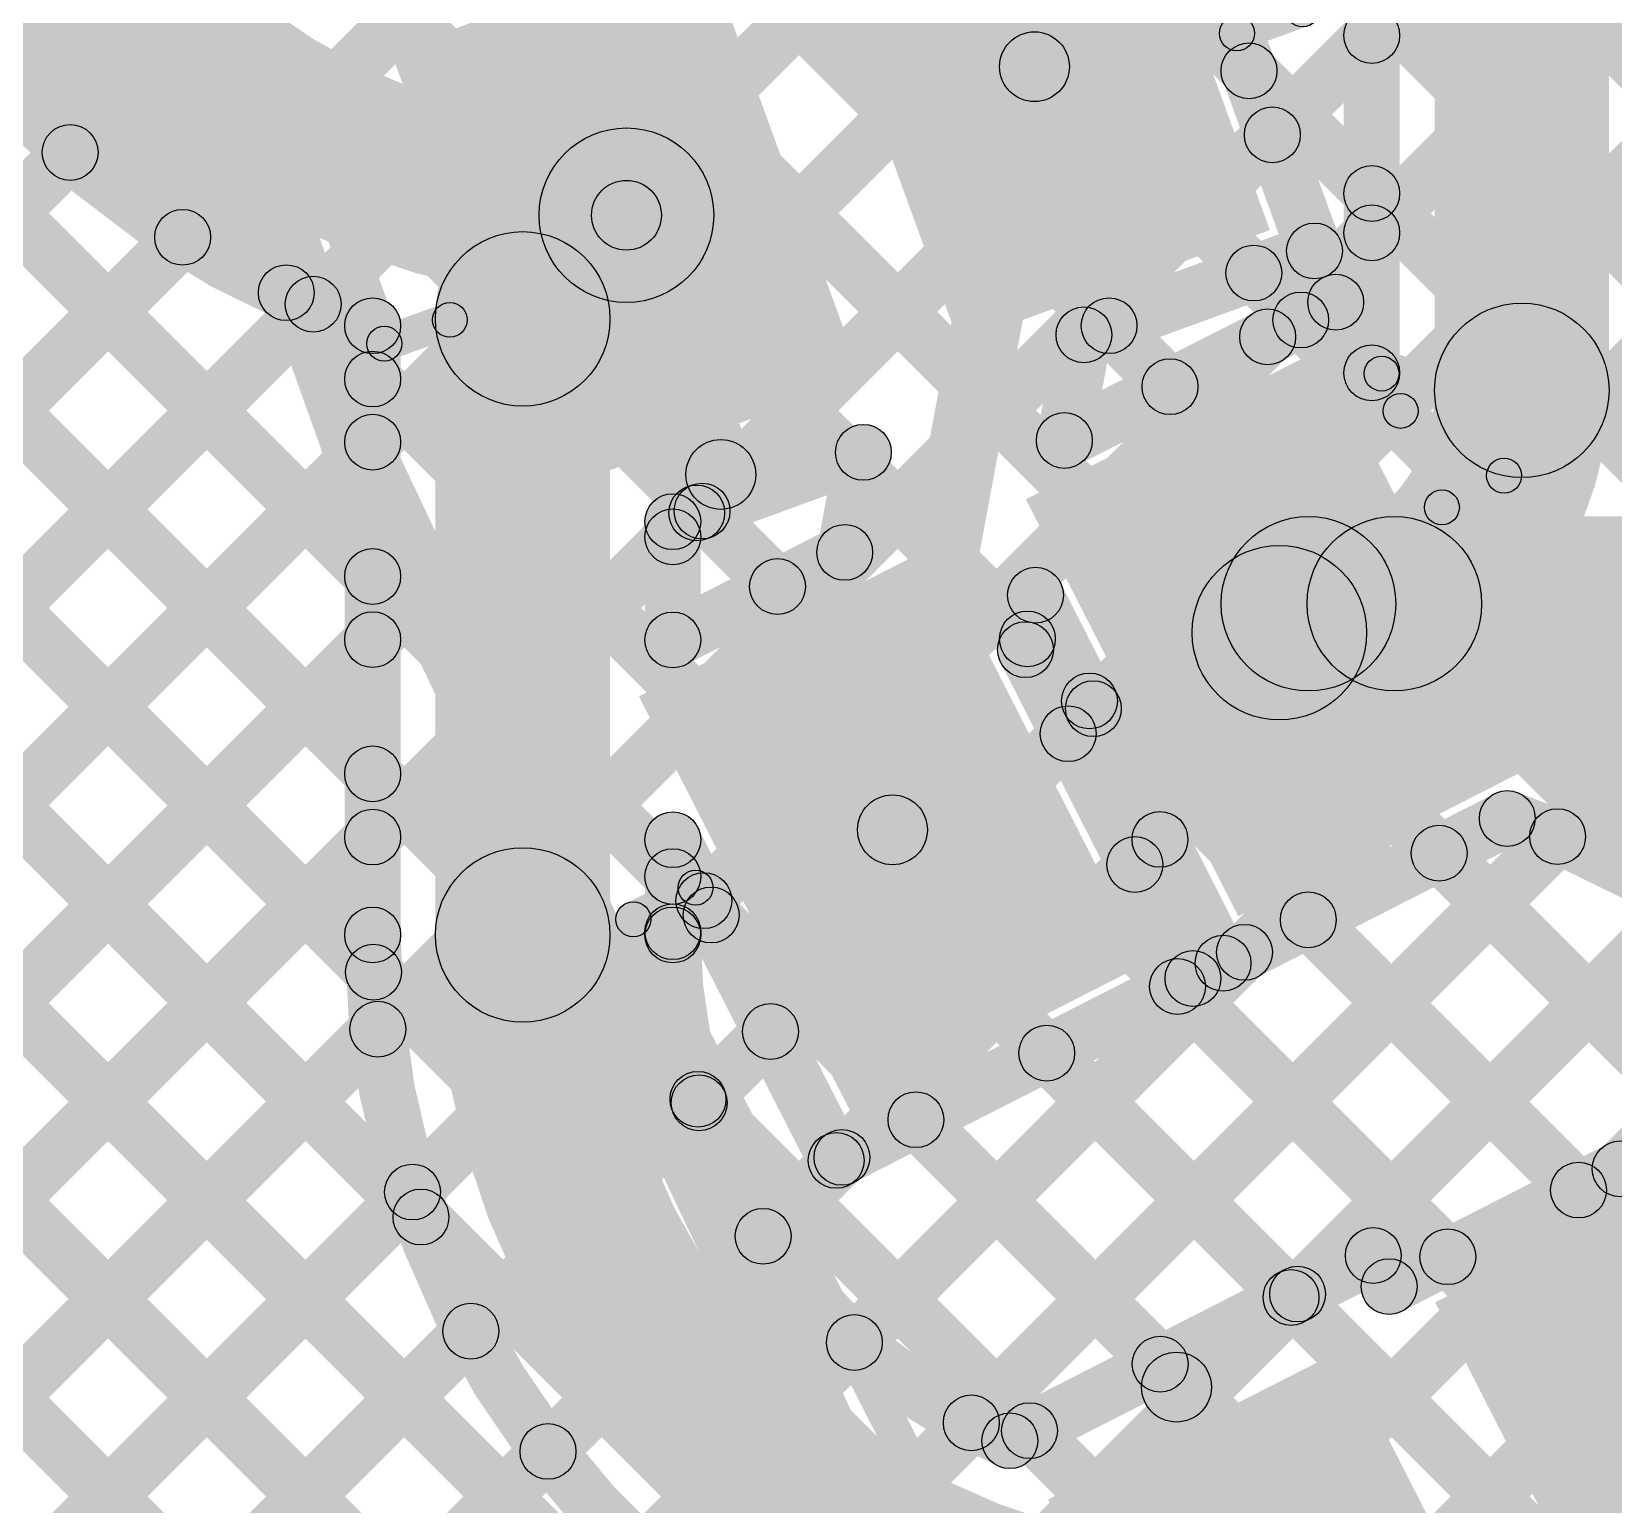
# Model space of a CAD drawing. Header units: millimetres. Extents: x -2.17 to 2.17, y -2.17 to 2.17.
# Drawn here: x -1.7474 to -1.5208, y -0.8542 to -0.6432 of the extents above; entities that cross this region are included whole.
import ezdxf

# ---------------------------------------------------------------- set-up
doc = ezdxf.new("R2010")
doc.units = ezdxf.units.MM
doc.header["$MEASUREMENT"] = 0
for name, color, linetype in [('BottomLayer', 5, 'Continuous'), ('Mechanical2', 216, 'Continuous'), ('TopLayer', 1, 'Continuous'), ('TopOverlay', 2, 'Continuous'), ('TopPaste', 8, 'Continuous'), ('TopSolder', 216, 'Continuous')]:
    doc.layers.add(name, color=color, linetype=linetype)

# ---------------------------------------------------------------- blocks, each defined once
blk = doc.blocks.new('WS2812B_M____128')
at = {"layer": 'TopLayer'}
for points in [[(-0.09409, 0.05079), (-0.03504, 0.05079), (-0.03504, 0.01142), (-0.09409, 0.01142)], [(0.03504, 0.05079), (0.09409, 0.05079), (0.09409, 0.01142), (0.03504, 0.01142)], [(-0.09409, -0.01142), (-0.03504, -0.01142), (-0.03504, -0.05079), (-0.09409, -0.05079)], [(0.03504, -0.01142), (0.09409, -0.01142), (0.09409, -0.05079), (0.03504, -0.05079)]]:
    blk.add_hatch(color=1, dxfattribs=at).paths.add_polyline_path(points)
at = {"layer": 'TopOverlay'}
h = blk.add_hatch(color=2, dxfattribs=at)
edge = h.paths.add_edge_path()
edge.add_arc((-0.07, 0.07), 0.0025, 0, 360)
h = blk.add_hatch(color=2, dxfattribs=at)
edge = h.paths.add_edge_path()
edge.add_arc((-0.07, 0.07), 0.0025, 0, 360)
for points in [[(-0.07, 0.0675), (-0.07, 0.0725), (0.07, 0.0725), (0.07, 0.0675)], [(-0.0675, 0.06), (-0.0725, 0.06), (-0.0725, 0.07), (-0.0675, 0.07)], [(0.0725, 0.06), (0.0675, 0.06), (0.0675, 0.07), (0.0725, 0.07)], [(-0.0675, -0.07), (-0.0725, -0.07), (-0.0725, -0.06), (-0.0675, -0.06)], [(0.0725, -0.07), (0.0675, -0.07), (0.0675, -0.06), (0.0725, -0.06)], [(-0.07, -0.0725), (-0.07, -0.0675), (0.07, -0.0675), (0.07, -0.0725)]]:
    blk.add_hatch(color=2, dxfattribs=at).paths.add_polyline_path(points)
h = blk.add_hatch(color=2, dxfattribs=at)
edge = h.paths.add_edge_path()
edge.add_arc((0.07, 0.07), 0.0025, 0, 360)
h = blk.add_hatch(color=2, dxfattribs=at)
edge = h.paths.add_edge_path()
edge.add_arc((0.07, 0.07), 0.0025, 0, 360)
h = blk.add_hatch(color=2, dxfattribs=at)
edge = h.paths.add_edge_path()
edge.add_arc((-0.091, 0.061), 0.0025, 0, 360)
h = blk.add_hatch(color=2, dxfattribs=at)
edge = h.paths.add_edge_path()
edge.add_arc((-0.085, 0.061), 0.0025, 0, 360)
h = blk.add_hatch(color=2, dxfattribs=at)
edge = h.paths.add_edge_path()
edge.add_arc((-0.07, 0.06), 0.0025, 0, 360)
h = blk.add_hatch(color=2, dxfattribs=at)
edge = h.paths.add_edge_path()
edge.add_arc((0.07, 0.06), 0.0025, 0, 360)
h = blk.add_hatch(color=2, dxfattribs=at)
edge = h.paths.add_edge_path()
edge.add_arc((-0.07, -0.06), 0.0025, 0, 360)
h = blk.add_hatch(color=2, dxfattribs=at)
edge = h.paths.add_edge_path()
edge.add_arc((0.07, -0.06), 0.0025, 0, 360)
h = blk.add_hatch(color=2, dxfattribs=at)
edge = h.paths.add_edge_path()
edge.add_arc((-0.07, -0.07), 0.0025, 0, 360)
h = blk.add_hatch(color=2, dxfattribs=at)
edge = h.paths.add_edge_path()
edge.add_arc((-0.07, -0.07), 0.0025, 0, 360)
h = blk.add_hatch(color=2, dxfattribs=at)
edge = h.paths.add_edge_path()
edge.add_arc((0.07, -0.07), 0.0025, 0, 360)
h = blk.add_hatch(color=2, dxfattribs=at)
edge = h.paths.add_edge_path()
edge.add_arc((0.07, -0.07), 0.0025, 0, 360)
at = {"layer": 'TopPaste'}
for points in [[(-0.09409, 0.05079), (-0.03504, 0.05079), (-0.03504, 0.01142), (-0.09409, 0.01142)], [(0.03504, 0.05079), (0.09409, 0.05079), (0.09409, 0.01142), (0.03504, 0.01142)], [(-0.09409, -0.01142), (-0.03504, -0.01142), (-0.03504, -0.05079), (-0.09409, -0.05079)], [(0.03504, -0.01142), (0.09409, -0.01142), (0.09409, -0.05079), (0.03504, -0.05079)]]:
    blk.add_hatch(color=8, dxfattribs=at).paths.add_polyline_path(points)
at = {"layer": 'TopSolder'}
for points in [[(-0.09809, 0.05479), (-0.03104, 0.05479), (-0.03104, 0.00742), (-0.09809, 0.00742)], [(0.03104, 0.05479), (0.09809, 0.05479), (0.09809, 0.00742), (0.03104, 0.00742)], [(-0.09809, -0.00742), (-0.03104, -0.00742), (-0.03104, -0.05479), (-0.09809, -0.05479)], [(0.03104, -0.00742), (0.09809, -0.00742), (0.09809, -0.05479), (0.03104, -0.05479)]]:
    blk.add_hatch(color=216, dxfattribs=at).paths.add_polyline_path(points)
at = {"layer": 'TopOverlay', "const_width": 0.005}
blk.add_lwpolyline([(-0.085, 0.061, 1), (-0.091, 0.061, 1)], format="xyb", close=True, dxfattribs=at)
at = {"layer": 'TopOverlay'}
for centre in [(-0.07, 0.07), (-0.07, 0.07), (0.07, 0.07), (0.07, 0.07), (-0.091, 0.061), (-0.085, 0.061), (-0.07, 0.06), (0.07, 0.06), (-0.07, -0.06), (0.07, -0.06), (-0.07, -0.07), (-0.07, -0.07), (0.07, -0.07), (0.07, -0.07)]:
    blk.add_circle(centre, 0.0025, dxfattribs=at)
blk = doc.blocks.new('WS2812B_M____129')
at = {"layer": 'TopLayer'}
for points in [[(-0.09409, 0.05079), (-0.03504, 0.05079), (-0.03504, 0.01142), (-0.09409, 0.01142)], [(0.03504, 0.05079), (0.09409, 0.05079), (0.09409, 0.01142), (0.03504, 0.01142)], [(-0.09409, -0.01142), (-0.03504, -0.01142), (-0.03504, -0.05079), (-0.09409, -0.05079)], [(0.03504, -0.01142), (0.09409, -0.01142), (0.09409, -0.05079), (0.03504, -0.05079)]]:
    blk.add_hatch(color=1, dxfattribs=at).paths.add_polyline_path(points)
at = {"layer": 'TopOverlay'}
h = blk.add_hatch(color=2, dxfattribs=at)
edge = h.paths.add_edge_path()
edge.add_arc((-0.07, 0.07), 0.0025, 0, 360)
h = blk.add_hatch(color=2, dxfattribs=at)
edge = h.paths.add_edge_path()
edge.add_arc((-0.07, 0.07), 0.0025, 0, 360)
for points in [[(-0.07, 0.0675), (-0.07, 0.0725), (0.07, 0.0725), (0.07, 0.0675)], [(-0.0675, 0.06), (-0.0725, 0.06), (-0.0725, 0.07), (-0.0675, 0.07)], [(0.0725, 0.06), (0.0675, 0.06), (0.0675, 0.07), (0.0725, 0.07)], [(-0.0675, -0.07), (-0.0725, -0.07), (-0.0725, -0.06), (-0.0675, -0.06)], [(0.0725, -0.07), (0.0675, -0.07), (0.0675, -0.06), (0.0725, -0.06)], [(-0.07, -0.0725), (-0.07, -0.0675), (0.07, -0.0675), (0.07, -0.0725)]]:
    blk.add_hatch(color=2, dxfattribs=at).paths.add_polyline_path(points)
h = blk.add_hatch(color=2, dxfattribs=at)
edge = h.paths.add_edge_path()
edge.add_arc((0.07, 0.07), 0.0025, 0, 360)
h = blk.add_hatch(color=2, dxfattribs=at)
edge = h.paths.add_edge_path()
edge.add_arc((0.07, 0.07), 0.0025, 0, 360)
h = blk.add_hatch(color=2, dxfattribs=at)
edge = h.paths.add_edge_path()
edge.add_arc((-0.091, 0.061), 0.0025, 0, 360)
h = blk.add_hatch(color=2, dxfattribs=at)
edge = h.paths.add_edge_path()
edge.add_arc((-0.085, 0.061), 0.0025, 0, 360)
h = blk.add_hatch(color=2, dxfattribs=at)
edge = h.paths.add_edge_path()
edge.add_arc((-0.07, 0.06), 0.0025, 0, 360)
h = blk.add_hatch(color=2, dxfattribs=at)
edge = h.paths.add_edge_path()
edge.add_arc((0.07, 0.06), 0.0025, 0, 360)
h = blk.add_hatch(color=2, dxfattribs=at)
edge = h.paths.add_edge_path()
edge.add_arc((-0.07, -0.06), 0.0025, 0, 360)
h = blk.add_hatch(color=2, dxfattribs=at)
edge = h.paths.add_edge_path()
edge.add_arc((0.07, -0.06), 0.0025, 0, 360)
h = blk.add_hatch(color=2, dxfattribs=at)
edge = h.paths.add_edge_path()
edge.add_arc((-0.07, -0.07), 0.0025, 0, 360)
h = blk.add_hatch(color=2, dxfattribs=at)
edge = h.paths.add_edge_path()
edge.add_arc((-0.07, -0.07), 0.0025, 0, 360)
h = blk.add_hatch(color=2, dxfattribs=at)
edge = h.paths.add_edge_path()
edge.add_arc((0.07, -0.07), 0.0025, 0, 360)
h = blk.add_hatch(color=2, dxfattribs=at)
edge = h.paths.add_edge_path()
edge.add_arc((0.07, -0.07), 0.0025, 0, 360)
at = {"layer": 'TopPaste'}
for points in [[(-0.09409, 0.05079), (-0.03504, 0.05079), (-0.03504, 0.01142), (-0.09409, 0.01142)], [(0.03504, 0.05079), (0.09409, 0.05079), (0.09409, 0.01142), (0.03504, 0.01142)], [(-0.09409, -0.01142), (-0.03504, -0.01142), (-0.03504, -0.05079), (-0.09409, -0.05079)], [(0.03504, -0.01142), (0.09409, -0.01142), (0.09409, -0.05079), (0.03504, -0.05079)]]:
    blk.add_hatch(color=8, dxfattribs=at).paths.add_polyline_path(points)
at = {"layer": 'TopSolder'}
for points in [[(-0.09809, 0.05479), (-0.03104, 0.05479), (-0.03104, 0.00742), (-0.09809, 0.00742)], [(0.03104, 0.05479), (0.09809, 0.05479), (0.09809, 0.00742), (0.03104, 0.00742)], [(-0.09809, -0.00742), (-0.03104, -0.00742), (-0.03104, -0.05479), (-0.09809, -0.05479)], [(0.03104, -0.00742), (0.09809, -0.00742), (0.09809, -0.05479), (0.03104, -0.05479)]]:
    blk.add_hatch(color=216, dxfattribs=at).paths.add_polyline_path(points)
at = {"layer": 'TopOverlay', "const_width": 0.005}
blk.add_lwpolyline([(-0.085, 0.061, 1), (-0.091, 0.061, 1)], format="xyb", close=True, dxfattribs=at)
at = {"layer": 'TopOverlay'}
for centre in [(-0.07, 0.07), (-0.07, 0.07), (0.07, 0.07), (0.07, 0.07), (-0.091, 0.061), (-0.085, 0.061), (-0.07, 0.06), (0.07, 0.06), (-0.07, -0.06), (0.07, -0.06), (-0.07, -0.07), (-0.07, -0.07), (0.07, -0.07), (0.07, -0.07)]:
    blk.add_circle(centre, 0.0025, dxfattribs=at)

msp = doc.modelspace()

# ---------------------------------------------------------------- hatches: boundary and pattern name
at = {"layer": 'BottomLayer'}
for points in [[(-1.99763, -0.28633), (-1.99197, -0.28067), (-1.24567, -1.02697), (-1.25133, -1.03263)], [(-1.96935, -0.28633), (-1.96369, -0.28067), (-1.24567, -0.99869), (-1.25133, -1.00435)], [(-1.94106, -0.28633), (-1.93541, -0.28067), (-1.24567, -0.97041), (-1.25133, -0.97606)], [(-1.91278, -0.28633), (-1.90712, -0.28067), (-1.24567, -0.94212), (-1.25133, -0.94778)], [(-1.88707, -0.78307), (-1.89272, -0.77741), (-1.39598, -0.28067), (-1.39033, -0.28633)], [(-1.87978, -0.80406), (-1.88544, -0.79841), (-1.3677, -0.28067), (-1.36204, -0.28633)], [(-1.88449, -0.28633), (-1.87884, -0.28067), (-1.24567, -0.91384), (-1.25133, -0.91949)], [(-1.87216, -0.82473), (-1.87781, -0.81907), (-1.33941, -0.28067), (-1.33376, -0.28633)], [(-1.8624, -0.84326), (-1.86806, -0.8376), (-1.31113, -0.28067), (-1.30547, -0.28633)], [(-1.85265, -0.86179), (-1.85831, -0.85613), (-1.28285, -0.28067), (-1.27719, -0.28633)], [(-1.8429, -0.88032), (-1.84856, -0.87467), (-1.25456, -0.28067), (-1.2489, -0.28633)], [(-1.83315, -0.89886), (-1.8388, -0.8932), (-1.22628, -0.28067), (-1.22062, -0.28633)], [(-1.8234, -0.91739), (-1.82905, -0.91173), (-1.19799, -0.28067), (-1.19234, -0.28633)], [(-2.02392, -0.28832), (-2.01827, -0.28266), (-1.24567, -1.05526), (-1.25133, -1.06092)], [(-2.0177, -0.32283), (-2.01205, -0.31717), (-1.24567, -1.08354), (-1.25133, -1.0892)], [(-2.01148, -0.35733), (-2.00582, -0.35167), (-1.24567, -1.11183), (-1.25133, -1.11748)], [(-1.81364, -0.93592), (-1.8193, -0.93026), (-1.24922, -0.36018), (-1.24356, -0.36584)], [(-2.00526, -0.39184), (-1.9996, -0.38618), (-1.24567, -1.14011), (-1.25133, -1.14577)], [(-1.80389, -0.95445), (-1.80955, -0.94879), (-1.25133, -0.39058), (-1.24567, -0.39623)], [(-1.79414, -0.97298), (-1.79979, -0.96733), (-1.25133, -0.41886), (-1.24567, -0.42452)], [(-1.99904, -0.42634), (-1.99338, -0.42068), (-1.24567, -1.1684), (-1.25133, -1.17405)], [(-1.78439, -0.99151), (-1.79004, -0.98586), (-1.25133, -0.44714), (-1.24567, -0.4528)], [(-1.99282, -0.46084), (-1.98716, -0.45519), (-1.24567, -1.19668), (-1.25133, -1.20234)], [(-1.77463, -1.01005), (-1.78029, -1.00439), (-1.25133, -0.47543), (-1.24567, -0.48109)], [(-1.9866, -0.49535), (-1.98094, -0.48969), (-1.24567, -1.22496), (-1.25133, -1.23062)], [(-1.76488, -1.02858), (-1.77054, -1.02292), (-1.25133, -0.50371), (-1.24567, -0.50937)], [(-1.98038, -0.52985), (-1.97472, -0.5242), (-1.24567, -1.25325), (-1.25133, -1.25891)], [(-1.75513, -1.04711), (-1.76079, -1.04145), (-1.25133, -0.532), (-1.24567, -0.53765)], [(-1.74538, -1.06564), (-1.75103, -1.05999), (-1.25133, -0.56028), (-1.24567, -0.56594)], [(-1.96569, -0.57282), (-1.96004, -0.56717), (-1.24567, -1.28153), (-1.25133, -1.28719)], [(-1.95066, -0.61614), (-1.945, -0.61049), (-1.24567, -1.30982), (-1.25133, -1.31547)], [(-1.93562, -0.65946), (-1.92997, -0.65381), (-1.24567, -1.3381), (-1.25133, -1.34376)]]:
    msp.add_hatch(color=5, dxfattribs=at).paths.add_polyline_path(points)
at = {"layer": 'TopLayer'}
for points in [[(-2.0101, -0.41528), (-2.00444, -0.40962), (-1.69567, -0.7184), (-1.70133, -0.72405)], [(-2.00388, -0.44978), (-1.99822, -0.44413), (-1.69567, -0.74668), (-1.70133, -0.75234)], [(-1.99766, -0.48429), (-1.992, -0.47863), (-1.69555, -0.77508), (-1.70121, -0.78074)], [(-1.99144, -0.51879), (-1.98578, -0.51314), (-1.68875, -0.81017), (-1.69441, -0.81582)], [(-1.98152, -0.55699), (-1.97587, -0.55134), (-1.60767, -0.91953), (-1.61333, -0.92519)], [(-1.96649, -0.60031), (-1.96083, -0.59466), (-1.60767, -0.94782), (-1.61333, -0.95347)], [(-1.59367, -0.60355), (-1.58615, -0.60081), (-1.5598, -0.67322), (-1.56732, -0.67595)], [(-1.55137, -0.69206), (-1.55937, -0.69206), (-1.55937, -0.62685), (-1.55137, -0.62685)], [(-1.52137, -0.69456), (-1.54637, -0.69456), (-1.54637, -0.62685), (-1.52137, -0.62685)], [(-1.68036, -0.63403), (-1.67096, -0.63061), (-1.65744, -0.66776), (-1.66684, -0.67118)], [(-1.95145, -0.64363), (-1.9458, -0.63798), (-1.60419, -0.97958), (-1.60985, -0.98524)], [(-1.56678, -0.66078), (-1.57244, -0.65512), (-1.5582, -0.64088), (-1.55255, -0.64654)], [(-1.61911, -0.75844), (-1.62894, -0.75661), (-1.60861, -0.64728), (-1.59877, -0.64911)], [(-1.57578, -0.65161), (-1.57012, -0.64596), (-1.55255, -0.66353), (-1.5582, -0.66919)], [(-1.88745, -0.81174), (-1.89311, -0.80608), (-1.74466, -0.65764), (-1.73901, -0.66329)], [(-1.66684, -0.67118), (-1.65744, -0.66776), (-1.64393, -0.7049), (-1.65332, -0.70832)], [(-1.87982, -0.83239), (-1.88548, -0.82674), (-1.72854, -0.6698), (-1.72289, -0.67546)], [(-1.56745, -0.68973), (-1.57311, -0.68407), (-1.5582, -0.66917), (-1.55255, -0.67482)], [(-1.59523, -0.69037), (-1.59796, -0.68285), (-1.56493, -0.67083), (-1.56219, -0.67834)], [(-1.57509, -0.68058), (-1.56944, -0.67493), (-1.56271, -0.68165), (-1.56836, -0.68731)], [(-1.87007, -0.85092), (-1.87573, -0.84527), (-1.70984, -0.67938), (-1.70419, -0.68504)], [(-1.7137, -0.6834), (-1.70804, -0.67774), (-1.69567, -0.69011), (-1.70133, -0.69577)], [(-1.59759, -0.70531), (-1.60123, -0.69818), (-1.56235, -0.67837), (-1.55872, -0.6855)], [(-1.5641, -0.68375), (-1.55697, -0.68012), (-1.55181, -0.69024), (-1.55894, -0.69387)], [(-1.6645, -0.77258), (-1.6895, -0.77258), (-1.6895, -0.68432), (-1.6645, -0.68432)], [(-1.59583, -0.68813), (-1.59017, -0.68247), (-1.58145, -0.6912), (-1.5871, -0.69686)], [(-1.6945, -0.77258), (-1.7025, -0.77258), (-1.7025, -0.6853), (-1.6945, -0.6853)], [(-1.59548, -0.70247), (-1.60334, -0.70101), (-1.60053, -0.68588), (-1.59266, -0.68734)], [(-1.86032, -0.86946), (-1.86597, -0.8638), (-1.70133, -0.69915), (-1.69567, -0.70481)], [(-1.65413, -0.71713), (-1.65687, -0.70961), (-1.62957, -0.69968), (-1.62684, -0.7072)], [(-1.62694, -0.7185), (-1.6348, -0.71704), (-1.63214, -0.7027), (-1.62427, -0.70417)], [(-1.65414, -0.71467), (-1.64848, -0.70902), (-1.63766, -0.71984), (-1.64331, -0.7255)], [(-1.65267, -0.71838), (-1.65833, -0.71272), (-1.6549, -0.70929), (-1.64924, -0.71495)], [(-1.6515, -0.73032), (-1.6595, -0.73032), (-1.6595, -0.71337), (-1.6515, -0.71337)], [(-1.56444, -0.73763), (-1.56444, -0.71263), (-1.55213, -0.71263), (-1.55213, -0.73763)], [(-1.55213, -0.73763), (-1.55213, -0.71263), (-1.4474, -0.71263), (-1.4474, -0.73763)], [(-1.65368, -0.73388), (-1.65732, -0.72676), (-1.63269, -0.71421), (-1.62906, -0.72134)], [(-1.6071, -0.72573), (-1.59997, -0.72209), (-1.5731, -0.77482), (-1.58023, -0.77845)], [(-1.60105, -0.73244), (-1.60892, -0.73098), (-1.60747, -0.72318), (-1.5996, -0.72464)], [(-1.60753, -0.733), (-1.60187, -0.72734), (-1.59299, -0.73623), (-1.59864, -0.74188)], [(-1.85056, -0.88799), (-1.85622, -0.88233), (-1.70133, -0.72744), (-1.69567, -0.7331)], [(-1.60855, -0.73353), (-1.60142, -0.72989), (-1.57741, -0.77701), (-1.58454, -0.78065)], [(-1.59602, -0.74658), (-1.60168, -0.74092), (-1.59808, -0.73733), (-1.59243, -0.74299)], [(-1.57485, -0.7802), (-1.57848, -0.77307), (-1.53777, -0.75233), (-1.53414, -0.75945)], [(-1.84081, -0.90652), (-1.84647, -0.90086), (-1.70133, -0.75572), (-1.69567, -0.76138)], [(-1.6099, -0.84531), (-1.61555, -0.83965), (-1.53156, -0.75566), (-1.52591, -0.76132)], [(-1.58647, -0.76532), (-1.59213, -0.75966), (-1.58854, -0.75607), (-1.58288, -0.76172)], [(-1.6515, -0.77258), (-1.6595, -0.77258), (-1.6595, -0.75894), (-1.6515, -0.75894)], [(-1.65906, -0.76075), (-1.65194, -0.75712), (-1.62853, -0.80306), (-1.63566, -0.80669)], [(-1.54855, -0.76369), (-1.54289, -0.75804), (-1.50417, -0.79676), (-1.50983, -0.80242)], [(-1.65833, -0.76705), (-1.65267, -0.7614), (-1.64718, -0.76689), (-1.65283, -0.77255)], [(-1.65267, -0.77495), (-1.65833, -0.76929), (-1.65388, -0.76484), (-1.64822, -0.7705)], [(-1.56316, -0.82686), (-1.56882, -0.8212), (-1.51297, -0.76535), (-1.50731, -0.77101)], [(-1.56729, -0.77324), (-1.56163, -0.76759), (-1.52291, -0.80631), (-1.52857, -0.81196)], [(-1.62666, -0.83379), (-1.63231, -0.82813), (-1.57643, -0.77224), (-1.57077, -0.7779)], [(-1.63028, -0.80844), (-1.63391, -0.80131), (-1.58279, -0.77527), (-1.57916, -0.78239)], [(-1.58602, -0.78279), (-1.58037, -0.77713), (-1.54165, -0.81585), (-1.5473, -0.82151)], [(-1.51694, -0.80892), (-1.52259, -0.80326), (-1.49723, -0.7779), (-1.49157, -0.78355)], [(-1.83106, -0.92505), (-1.83672, -0.9194), (-1.70058, -0.78325), (-1.69492, -0.78891)], [(-1.6489, -0.79946), (-1.65455, -0.7938), (-1.64433, -0.78358), (-1.63867, -0.78924)], [(-1.60476, -0.79234), (-1.5991, -0.78668), (-1.5641, -0.82168), (-1.56976, -0.82734)], [(-1.65472, -0.79895), (-1.64906, -0.79329), (-1.60158, -0.84078), (-1.60723, -0.84643)], [(-1.55106, -0.82653), (-1.55469, -0.8194), (-1.50372, -0.79343), (-1.50009, -0.80056)], [(-1.6235, -0.80188), (-1.61784, -0.79623), (-1.58284, -0.83123), (-1.58849, -0.83689)], [(-1.63974, -0.81858), (-1.64539, -0.81292), (-1.63409, -0.80163), (-1.62844, -0.80728)], [(-1.82131, -0.94358), (-1.82696, -0.93793), (-1.69561, -0.80658), (-1.68996, -0.81223)], [(-1.6054, -0.8486), (-1.60903, -0.84147), (-1.55696, -0.81494), (-1.55333, -0.82207)], [(-1.55871, -0.82032), (-1.55158, -0.81669), (-1.54931, -0.82115), (-1.55644, -0.82478)], [(-1.81156, -0.96212), (-1.81721, -0.95646), (-1.68726, -0.82651), (-1.6816, -0.83216)], [(-1.5878, -0.83963), (-1.57889, -0.83509), (-1.56094, -0.87031), (-1.56985, -0.87485)], [(-1.8018, -0.98065), (-1.80746, -0.97499), (-1.67621, -0.84374), (-1.67055, -0.84939)]]:
    msp.add_hatch(color=1, dxfattribs=at).paths.add_polyline_path(points)
h = msp.add_hatch(color=1, dxfattribs=at)
edge = h.paths.add_edge_path()
edge.add_arc((-1.55537, -0.64371), 0.004, 0, 360)
h = msp.add_hatch(color=1, dxfattribs=at)
edge = h.paths.add_edge_path()
edge.add_arc((-1.60369, -0.64819), 0.005, 0, 360)
h = msp.add_hatch(color=1, dxfattribs=at)
edge = h.paths.add_edge_path()
edge.add_arc((-1.57295, -0.64879), 0.004, 0, 360)
h = msp.add_hatch(color=1, dxfattribs=at)
edge = h.paths.add_edge_path()
edge.add_arc((-1.56961, -0.65795), 0.004, 0, 360)
h = msp.add_hatch(color=1, dxfattribs=at)
edge = h.paths.add_edge_path()
edge.add_arc((-1.74184, -0.66047), 0.004, 0, 360)
h = msp.add_hatch(color=1, dxfattribs=at)
edge = h.paths.add_edge_path()
edge.add_arc((-1.66214, -0.66947), 0.0125, 0, 360)
h = msp.add_hatch(color=1, dxfattribs=at)
edge = h.paths.add_edge_path()
edge.add_arc((-1.66214, -0.66947), 0.0125, 0, 360)
h = msp.add_hatch(color=1, dxfattribs=at)
edge = h.paths.add_edge_path()
edge.add_arc((-1.55537, -0.66636), 0.004, 0, 360)
h = msp.add_hatch(color=1, dxfattribs=at)
edge = h.paths.add_edge_path()
edge.add_arc((-1.66214, -0.66947), 0.005, 0, 360)
h = msp.add_hatch(color=1, dxfattribs=at)
edge = h.paths.add_edge_path()
edge.add_arc((-1.66214, -0.66947), 0.005, 0, 360)
h = msp.add_hatch(color=1, dxfattribs=at)
edge = h.paths.add_edge_path()
edge.add_arc((-1.55537, -0.67199), 0.004, 0, 360)
h = msp.add_hatch(color=1, dxfattribs=at)
edge = h.paths.add_edge_path()
edge.add_arc((-1.72572, -0.67263), 0.004, 0, 360)
h = msp.add_hatch(color=1, dxfattribs=at)
edge = h.paths.add_edge_path()
edge.add_arc((-1.56356, -0.67459), 0.004, 0, 360)
h = msp.add_hatch(color=1, dxfattribs=at)
edge = h.paths.add_edge_path()
edge.add_arc((-1.56356, -0.67459), 0.004, 0, 360)
h = msp.add_hatch(color=1, dxfattribs=at)
edge = h.paths.add_edge_path()
edge.add_arc((-1.677, -0.68432), 0.0125, 0, 360)
h = msp.add_hatch(color=1, dxfattribs=at)
edge = h.paths.add_edge_path()
edge.add_arc((-1.677, -0.68432), 0.0125, 0, 360)
h = msp.add_hatch(color=1, dxfattribs=at)
edge = h.paths.add_edge_path()
edge.add_arc((-1.57226, -0.67775), 0.004, 0, 360)
h = msp.add_hatch(color=1, dxfattribs=at)
edge = h.paths.add_edge_path()
edge.add_arc((-1.71087, -0.68057), 0.004, 0, 360)
h = msp.add_hatch(color=1, dxfattribs=at)
edge = h.paths.add_edge_path()
edge.add_arc((-1.70701, -0.68221), 0.004, 0, 360)
h = msp.add_hatch(color=1, dxfattribs=at)
edge = h.paths.add_edge_path()
edge.add_arc((-1.56053, -0.68193), 0.004, 0, 360)
h = msp.add_hatch(color=1, dxfattribs=at)
edge = h.paths.add_edge_path()
edge.add_arc((-1.56053, -0.68193), 0.004, 0, 360)
h = msp.add_hatch(color=1, dxfattribs=at)
edge = h.paths.add_edge_path()
edge.add_arc((-1.6985, -0.6853), 0.004, 0, 360)
h = msp.add_hatch(color=1, dxfattribs=at)
edge = h.paths.add_edge_path()
edge.add_arc((-1.6985, -0.6853), 0.004, 0, 360)
h = msp.add_hatch(color=1, dxfattribs=at)
edge = h.paths.add_edge_path()
edge.add_arc((-1.593, -0.6853), 0.004, 0, 360)
h = msp.add_hatch(color=1, dxfattribs=at)
edge = h.paths.add_edge_path()
edge.add_arc((-1.56554, -0.68448), 0.004, 0, 360)
h = msp.add_hatch(color=1, dxfattribs=at)
edge = h.paths.add_edge_path()
edge.add_arc((-1.53387, -0.69456), 0.0125, 0, 360)
h = msp.add_hatch(color=1, dxfattribs=at)
edge = h.paths.add_edge_path()
edge.add_arc((-1.53387, -0.69456), 0.0125, 0, 360)
h = msp.add_hatch(color=1, dxfattribs=at)
edge = h.paths.add_edge_path()
edge.add_arc((-1.5966, -0.68661), 0.004, 0, 360)
h = msp.add_hatch(color=1, dxfattribs=at)
edge = h.paths.add_edge_path()
edge.add_arc((-1.5966, -0.68661), 0.004, 0, 360)
h = msp.add_hatch(color=1, dxfattribs=at)
edge = h.paths.add_edge_path()
edge.add_arc((-1.57028, -0.6869), 0.004, 0, 360)
h = msp.add_hatch(color=1, dxfattribs=at)
edge = h.paths.add_edge_path()
edge.add_arc((-1.55537, -0.69206), 0.004, 0, 360)
h = msp.add_hatch(color=1, dxfattribs=at)
edge = h.paths.add_edge_path()
edge.add_arc((-1.55537, -0.69206), 0.004, 0, 360)
h = msp.add_hatch(color=1, dxfattribs=at)
edge = h.paths.add_edge_path()
edge.add_arc((-1.6985, -0.69294), 0.004, 0, 360)
h = msp.add_hatch(color=1, dxfattribs=at)
edge = h.paths.add_edge_path()
edge.add_arc((-1.58427, -0.69403), 0.004, 0, 360)
h = msp.add_hatch(color=1, dxfattribs=at)
edge = h.paths.add_edge_path()
edge.add_arc((-1.59941, -0.70174), 0.004, 0, 360)
h = msp.add_hatch(color=1, dxfattribs=at)
edge = h.paths.add_edge_path()
edge.add_arc((-1.59941, -0.70174), 0.004, 0, 360)
h = msp.add_hatch(color=1, dxfattribs=at)
edge = h.paths.add_edge_path()
edge.add_arc((-1.6985, -0.70198), 0.004, 0, 360)
h = msp.add_hatch(color=1, dxfattribs=at)
edge = h.paths.add_edge_path()
edge.add_arc((-1.6282, -0.70344), 0.004, 0, 360)
h = msp.add_hatch(color=1, dxfattribs=at)
edge = h.paths.add_edge_path()
edge.add_arc((-1.6282, -0.70344), 0.004, 0, 360)
h = msp.add_hatch(color=1, dxfattribs=at)
edge = h.paths.add_edge_path()
edge.add_arc((-1.64862, -0.70661), 0.005, 0, 360)
h = msp.add_hatch(color=1, dxfattribs=at)
edge = h.paths.add_edge_path()
edge.add_arc((-1.65207, -0.71212), 0.004, 0, 360)
h = msp.add_hatch(color=1, dxfattribs=at)
edge = h.paths.add_edge_path()
edge.add_arc((-1.65131, -0.71185), 0.004, 0, 360)
h = msp.add_hatch(color=1, dxfattribs=at)
edge = h.paths.add_edge_path()
edge.add_arc((-1.6555, -0.71337), 0.004, 0, 360)
h = msp.add_hatch(color=1, dxfattribs=at)
edge = h.paths.add_edge_path()
edge.add_arc((-1.6555, -0.71337), 0.004, 0, 360)
h = msp.add_hatch(color=1, dxfattribs=at)
edge = h.paths.add_edge_path()
edge.add_arc((-1.6555, -0.71555), 0.004, 0, 360)
h = msp.add_hatch(color=1, dxfattribs=at)
edge = h.paths.add_edge_path()
edge.add_arc((-1.63087, -0.71777), 0.004, 0, 360)
h = msp.add_hatch(color=1, dxfattribs=at)
edge = h.paths.add_edge_path()
edge.add_arc((-1.63087, -0.71777), 0.004, 0, 360)
h = msp.add_hatch(color=1, dxfattribs=at)
edge = h.paths.add_edge_path()
edge.add_arc((-1.56444, -0.72513), 0.0125, 0, 360)
h = msp.add_hatch(color=1, dxfattribs=at)
edge = h.paths.add_edge_path()
edge.add_arc((-1.56444, -0.72513), 0.0125, 0, 360)
h = msp.add_hatch(color=1, dxfattribs=at)
edge = h.paths.add_edge_path()
edge.add_arc((-1.55213, -0.72513), 0.0125, 0, 360)
h = msp.add_hatch(color=1, dxfattribs=at)
edge = h.paths.add_edge_path()
edge.add_arc((-1.55213, -0.72513), 0.0125, 0, 360)
h = msp.add_hatch(color=1, dxfattribs=at)
edge = h.paths.add_edge_path()
edge.add_arc((-1.55213, -0.72513), 0.0125, 0, 360)
h = msp.add_hatch(color=1, dxfattribs=at)
edge = h.paths.add_edge_path()
edge.add_arc((-1.6985, -0.72122), 0.004, 0, 360)
h = msp.add_hatch(color=1, dxfattribs=at)
edge = h.paths.add_edge_path()
edge.add_arc((-1.5686, -0.72928), 0.0125, 0, 360)
h = msp.add_hatch(color=1, dxfattribs=at)
edge = h.paths.add_edge_path()
edge.add_arc((-1.5686, -0.72928), 0.0125, 0, 360)
h = msp.add_hatch(color=1, dxfattribs=at)
edge = h.paths.add_edge_path()
edge.add_arc((-1.64049, -0.72267), 0.004, 0, 360)
h = msp.add_hatch(color=1, dxfattribs=at)
edge = h.paths.add_edge_path()
edge.add_arc((-1.60353, -0.72391), 0.004, 0, 360)
h = msp.add_hatch(color=1, dxfattribs=at)
edge = h.paths.add_edge_path()
edge.add_arc((-1.60353, -0.72391), 0.004, 0, 360)
h = msp.add_hatch(color=1, dxfattribs=at)
edge = h.paths.add_edge_path()
edge.add_arc((-1.6985, -0.73027), 0.004, 0, 360)
h = msp.add_hatch(color=1, dxfattribs=at)
edge = h.paths.add_edge_path()
edge.add_arc((-1.6555, -0.73032), 0.004, 0, 360)
h = msp.add_hatch(color=1, dxfattribs=at)
edge = h.paths.add_edge_path()
edge.add_arc((-1.6555, -0.73032), 0.004, 0, 360)
h = msp.add_hatch(color=1, dxfattribs=at)
edge = h.paths.add_edge_path()
edge.add_arc((-1.6047, -0.73017), 0.004, 0, 360)
h = msp.add_hatch(color=1, dxfattribs=at)
edge = h.paths.add_edge_path()
edge.add_arc((-1.60498, -0.73171), 0.004, 0, 360)
h = msp.add_hatch(color=1, dxfattribs=at)
edge = h.paths.add_edge_path()
edge.add_arc((-1.60498, -0.73171), 0.004, 0, 360)
h = msp.add_hatch(color=1, dxfattribs=at)
edge = h.paths.add_edge_path()
edge.add_arc((-1.59581, -0.73906), 0.004, 0, 360)
h = msp.add_hatch(color=1, dxfattribs=at)
edge = h.paths.add_edge_path()
edge.add_arc((-1.59525, -0.74016), 0.004, 0, 360)
h = msp.add_hatch(color=1, dxfattribs=at)
edge = h.paths.add_edge_path()
edge.add_arc((-1.59885, -0.74375), 0.004, 0, 360)
h = msp.add_hatch(color=1, dxfattribs=at)
edge = h.paths.add_edge_path()
edge.add_arc((-1.6985, -0.74951), 0.004, 0, 360)
h = msp.add_hatch(color=1, dxfattribs=at)
edge = h.paths.add_edge_path()
edge.add_arc((-1.53595, -0.75589), 0.004, 0, 360)
h = msp.add_hatch(color=1, dxfattribs=at)
edge = h.paths.add_edge_path()
edge.add_arc((-1.53595, -0.75589), 0.004, 0, 360)
h = msp.add_hatch(color=1, dxfattribs=at)
edge = h.paths.add_edge_path()
edge.add_arc((-1.6985, -0.75855), 0.004, 0, 360)
h = msp.add_hatch(color=1, dxfattribs=at)
edge = h.paths.add_edge_path()
edge.add_arc((-1.62403, -0.75752), 0.005, 0, 360)
h = msp.add_hatch(color=1, dxfattribs=at)
edge = h.paths.add_edge_path()
edge.add_arc((-1.52874, -0.75849), 0.004, 0, 360)
h = msp.add_hatch(color=1, dxfattribs=at)
edge = h.paths.add_edge_path()
edge.add_arc((-1.6555, -0.75894), 0.004, 0, 360)
h = msp.add_hatch(color=1, dxfattribs=at)
edge = h.paths.add_edge_path()
edge.add_arc((-1.6555, -0.75894), 0.004, 0, 360)
h = msp.add_hatch(color=1, dxfattribs=at)
edge = h.paths.add_edge_path()
edge.add_arc((-1.58571, -0.75889), 0.004, 0, 360)
h = msp.add_hatch(color=1, dxfattribs=at)
edge = h.paths.add_edge_path()
edge.add_arc((-1.5893, -0.76249), 0.004, 0, 360)
h = msp.add_hatch(color=1, dxfattribs=at)
edge = h.paths.add_edge_path()
edge.add_arc((-1.54572, -0.76087), 0.004, 0, 360)
h = msp.add_hatch(color=1, dxfattribs=at)
edge = h.paths.add_edge_path()
edge.add_arc((-1.677, -0.77258), 0.0125, 0, 360)
h = msp.add_hatch(color=1, dxfattribs=at)
edge = h.paths.add_edge_path()
edge.add_arc((-1.677, -0.77258), 0.0125, 0, 360)
h = msp.add_hatch(color=1, dxfattribs=at)
edge = h.paths.add_edge_path()
edge.add_arc((-1.6555, -0.76422), 0.004, 0, 360)
h = msp.add_hatch(color=1, dxfattribs=at)
edge = h.paths.add_edge_path()
edge.add_arc((-1.65105, -0.76767), 0.004, 0, 360)
h = msp.add_hatch(color=1, dxfattribs=at)
edge = h.paths.add_edge_path()
edge.add_arc((-1.65001, -0.76972), 0.004, 0, 360)
h = msp.add_hatch(color=1, dxfattribs=at)
edge = h.paths.add_edge_path()
edge.add_arc((-1.6555, -0.77212), 0.004, 0, 360)
h = msp.add_hatch(color=1, dxfattribs=at)
edge = h.paths.add_edge_path()
edge.add_arc((-1.56446, -0.77041), 0.004, 0, 360)
h = msp.add_hatch(color=1, dxfattribs=at)
edge = h.paths.add_edge_path()
edge.add_arc((-1.6985, -0.77258), 0.004, 0, 360)
h = msp.add_hatch(color=1, dxfattribs=at)
edge = h.paths.add_edge_path()
edge.add_arc((-1.6985, -0.77258), 0.004, 0, 360)
h = msp.add_hatch(color=1, dxfattribs=at)
edge = h.paths.add_edge_path()
edge.add_arc((-1.6555, -0.77258), 0.004, 0, 360)
h = msp.add_hatch(color=1, dxfattribs=at)
edge = h.paths.add_edge_path()
edge.add_arc((-1.6555, -0.77258), 0.004, 0, 360)
h = msp.add_hatch(color=1, dxfattribs=at)
edge = h.paths.add_edge_path()
edge.add_arc((-1.57667, -0.77663), 0.004, 0, 360)
h = msp.add_hatch(color=1, dxfattribs=at)
edge = h.paths.add_edge_path()
edge.add_arc((-1.57667, -0.77663), 0.004, 0, 360)
h = msp.add_hatch(color=1, dxfattribs=at)
edge = h.paths.add_edge_path()
edge.add_arc((-1.5736, -0.77507), 0.004, 0, 360)
h = msp.add_hatch(color=1, dxfattribs=at)
edge = h.paths.add_edge_path()
edge.add_arc((-1.69838, -0.77791), 0.004, 0, 360)
h = msp.add_hatch(color=1, dxfattribs=at)
edge = h.paths.add_edge_path()
edge.add_arc((-1.58098, -0.77883), 0.004, 0, 360)
h = msp.add_hatch(color=1, dxfattribs=at)
edge = h.paths.add_edge_path()
edge.add_arc((-1.58098, -0.77883), 0.004, 0, 360)
h = msp.add_hatch(color=1, dxfattribs=at)
edge = h.paths.add_edge_path()
edge.add_arc((-1.58319, -0.77996), 0.004, 0, 360)
h = msp.add_hatch(color=1, dxfattribs=at)
edge = h.paths.add_edge_path()
edge.add_arc((-1.69775, -0.78608), 0.004, 0, 360)
h = msp.add_hatch(color=1, dxfattribs=at)
edge = h.paths.add_edge_path()
edge.add_arc((-1.6415, -0.78641), 0.004, 0, 360)
h = msp.add_hatch(color=1, dxfattribs=at)
edge = h.paths.add_edge_path()
edge.add_arc((-1.60193, -0.78951), 0.004, 0, 360)
h = msp.add_hatch(color=1, dxfattribs=at)
edge = h.paths.add_edge_path()
edge.add_arc((-1.65189, -0.79612), 0.004, 0, 360)
h = msp.add_hatch(color=1, dxfattribs=at)
edge = h.paths.add_edge_path()
edge.add_arc((-1.65173, -0.79663), 0.004, 0, 360)
h = msp.add_hatch(color=1, dxfattribs=at)
edge = h.paths.add_edge_path()
edge.add_arc((-1.62067, -0.79905), 0.004, 0, 360)
h = msp.add_hatch(color=1, dxfattribs=at)
edge = h.paths.add_edge_path()
edge.add_arc((-1.63209, -0.80488), 0.004, 0, 360)
h = msp.add_hatch(color=1, dxfattribs=at)
edge = h.paths.add_edge_path()
edge.add_arc((-1.63209, -0.80488), 0.004, 0, 360)
h = msp.add_hatch(color=1, dxfattribs=at)
edge = h.paths.add_edge_path()
edge.add_arc((-1.63127, -0.80445), 0.004, 0, 360)
h = msp.add_hatch(color=1, dxfattribs=at)
edge = h.paths.add_edge_path()
edge.add_arc((-1.51977, -0.80609), 0.004, 0, 360)
h = msp.add_hatch(color=1, dxfattribs=at)
edge = h.paths.add_edge_path()
edge.add_arc((-1.69279, -0.80941), 0.004, 0, 360)
h = msp.add_hatch(color=1, dxfattribs=at)
edge = h.paths.add_edge_path()
edge.add_arc((-1.52574, -0.80913), 0.004, 0, 360)
h = msp.add_hatch(color=1, dxfattribs=at)
edge = h.paths.add_edge_path()
edge.add_arc((-1.69158, -0.81299), 0.004, 0, 360)
h = msp.add_hatch(color=1, dxfattribs=at)
edge = h.paths.add_edge_path()
edge.add_arc((-1.64256, -0.81575), 0.004, 0, 360)
h = msp.add_hatch(color=1, dxfattribs=at)
edge = h.paths.add_edge_path()
edge.add_arc((-1.55515, -0.81851), 0.004, 0, 360)
h = msp.add_hatch(color=1, dxfattribs=at)
edge = h.paths.add_edge_path()
edge.add_arc((-1.55515, -0.81851), 0.004, 0, 360)
h = msp.add_hatch(color=1, dxfattribs=at)
edge = h.paths.add_edge_path()
edge.add_arc((-1.54447, -0.81868), 0.004, 0, 360)
h = msp.add_hatch(color=1, dxfattribs=at)
edge = h.paths.add_edge_path()
edge.add_arc((-1.56599, -0.82403), 0.004, 0, 360)
h = msp.add_hatch(color=1, dxfattribs=at)
edge = h.paths.add_edge_path()
edge.add_arc((-1.55288, -0.82296), 0.004, 0, 360)
h = msp.add_hatch(color=1, dxfattribs=at)
edge = h.paths.add_edge_path()
edge.add_arc((-1.55288, -0.82296), 0.004, 0, 360)
h = msp.add_hatch(color=1, dxfattribs=at)
edge = h.paths.add_edge_path()
edge.add_arc((-1.56693, -0.82451), 0.004, 0, 360)
h = msp.add_hatch(color=1, dxfattribs=at)
edge = h.paths.add_edge_path()
edge.add_arc((-1.68443, -0.82934), 0.004, 0, 360)
h = msp.add_hatch(color=1, dxfattribs=at)
edge = h.paths.add_edge_path()
edge.add_arc((-1.62949, -0.83096), 0.004, 0, 360)
h = msp.add_hatch(color=1, dxfattribs=at)
edge = h.paths.add_edge_path()
edge.add_arc((-1.58567, -0.83406), 0.004, 0, 360)
h = msp.add_hatch(color=1, dxfattribs=at)
edge = h.paths.add_edge_path()
edge.add_arc((-1.58334, -0.83736), 0.005, 0, 360)
h = msp.add_hatch(color=1, dxfattribs=at)
edge = h.paths.add_edge_path()
edge.add_arc((-1.61273, -0.84248), 0.004, 0, 360)
h = msp.add_hatch(color=1, dxfattribs=at)
edge = h.paths.add_edge_path()
edge.add_arc((-1.6044, -0.8436), 0.004, 0, 360)
h = msp.add_hatch(color=1, dxfattribs=at)
edge = h.paths.add_edge_path()
edge.add_arc((-1.67338, -0.84657), 0.004, 0, 360)
h = msp.add_hatch(color=1, dxfattribs=at)
edge = h.paths.add_edge_path()
edge.add_arc((-1.60721, -0.84504), 0.004, 0, 360)
h = msp.add_hatch(color=1, dxfattribs=at)
edge = h.paths.add_edge_path()
edge.add_arc((-1.60721, -0.84504), 0.004, 0, 360)

# ---------------------------------------------------------------- linework, layer by layer
at = {"layer": 'Mechanical2', "const_width": 0.01}
for points in [[(2.16535, 0.001, 1), (-2.16535, 0.001, 1)], [(2.08135, -0.01, 1), (-2.04935, -0.01, 1)], [(1.84055, 0.001, 1), (-1.84055, 0.001, 1)], [(1.6437, 0.001, 1), (-1.6437, 0.001, 1)]]:
    msp.add_lwpolyline(points, format="xyb", close=True, dxfattribs=at)
at = {"layer": 'TopLayer'}
for points, const_width in [([(-1.66214, -0.66947, -0.414214), (-1.76, -0.57161)], 0.025), ([(-1.6985, -0.6853, -0.326201), (-1.7815, -0.57161)], 0.008), ([(-1.677, -0.68432, -0.414214), (-1.66214, -0.66947)], 0.025), ([(-1.53387, -0.69456, -0.275814), (-1.55213, -0.72513)], 0.025), ([(-1.5686, -0.72928, -0.414209), (-1.56444, -0.72513)], 0.025), ([(-1.5686, -0.72928, -0.414214), (-1.44018, -0.8577)], 0.025), ([(-1.53595, -0.75589, -0.325986), (-1.46168, -0.8577)], 0.008), ([(-1.577, -0.87258, -0.414214), (-1.677, -0.77258)], 0.025), ([(-1.61044, -0.88939, -0.334716), (-1.6985, -0.77258)], 0.008), ([(-1.60721, -0.84504, -0.302697), (-1.6555, -0.77258)], 0.008)]:
    msp.add_lwpolyline(points, format="xyb", dxfattribs=dict(at, const_width=const_width))
for centre, radius in [((-1.55537, -0.64371), 0.004), ((-1.60369, -0.64819), 0.005), ((-1.57295, -0.64879), 0.004), ((-1.56961, -0.65795), 0.004), ((-1.74184, -0.66047), 0.004), ((-1.66214, -0.66947), 0.0125), ((-1.66214, -0.66947), 0.0125), ((-1.55537, -0.66636), 0.004), ((-1.66214, -0.66947), 0.005), ((-1.66214, -0.66947), 0.005), ((-1.55537, -0.67199), 0.004), ((-1.72572, -0.67263), 0.004), ((-1.56356, -0.67459), 0.004), ((-1.56356, -0.67459), 0.004), ((-1.677, -0.68432), 0.0125), ((-1.677, -0.68432), 0.0125), ((-1.57226, -0.67775), 0.004), ((-1.71087, -0.68057), 0.004), ((-1.70701, -0.68221), 0.004), ((-1.56053, -0.68193), 0.004), ((-1.56053, -0.68193), 0.004), ((-1.6985, -0.6853), 0.004), ((-1.6985, -0.6853), 0.004), ((-1.593, -0.6853), 0.004), ((-1.56554, -0.68448), 0.004), ((-1.53387, -0.69456), 0.0125), ((-1.53387, -0.69456), 0.0125), ((-1.5966, -0.68661), 0.004), ((-1.5966, -0.68661), 0.004), ((-1.57028, -0.6869), 0.004), ((-1.55537, -0.69206), 0.004), ((-1.55537, -0.69206), 0.004), ((-1.6985, -0.69294), 0.004), ((-1.58427, -0.69403), 0.004), ((-1.59941, -0.70174), 0.004), ((-1.59941, -0.70174), 0.004), ((-1.6985, -0.70198), 0.004), ((-1.6282, -0.70344), 0.004), ((-1.6282, -0.70344), 0.004), ((-1.64862, -0.70661), 0.005), ((-1.65207, -0.71212), 0.004), ((-1.65131, -0.71185), 0.004), ((-1.6555, -0.71337), 0.004), ((-1.6555, -0.71337), 0.004), ((-1.6555, -0.71555), 0.004), ((-1.63087, -0.71777), 0.004), ((-1.63087, -0.71777), 0.004), ((-1.56444, -0.72513), 0.0125), ((-1.56444, -0.72513), 0.0125), ((-1.55213, -0.72513), 0.0125), ((-1.55213, -0.72513), 0.0125), ((-1.55213, -0.72513), 0.0125), ((-1.6985, -0.72122), 0.004), ((-1.5686, -0.72928), 0.0125), ((-1.5686, -0.72928), 0.0125), ((-1.64049, -0.72267), 0.004), ((-1.60353, -0.72391), 0.004), ((-1.60353, -0.72391), 0.004), ((-1.6985, -0.73027), 0.004), ((-1.6555, -0.73032), 0.004), ((-1.6555, -0.73032), 0.004), ((-1.6047, -0.73017), 0.004), ((-1.60498, -0.73171), 0.004), ((-1.60498, -0.73171), 0.004), ((-1.59581, -0.73906), 0.004), ((-1.59525, -0.74016), 0.004), ((-1.59885, -0.74375), 0.004), ((-1.6985, -0.74951), 0.004), ((-1.53595, -0.75589), 0.004), ((-1.53595, -0.75589), 0.004), ((-1.6985, -0.75855), 0.004), ((-1.62403, -0.75752), 0.005), ((-1.52874, -0.75849), 0.004), ((-1.6555, -0.75894), 0.004), ((-1.6555, -0.75894), 0.004), ((-1.58571, -0.75889), 0.004), ((-1.5893, -0.76249), 0.004), ((-1.54572, -0.76087), 0.004), ((-1.677, -0.77258), 0.0125), ((-1.677, -0.77258), 0.0125), ((-1.6555, -0.76422), 0.004), ((-1.65105, -0.76767), 0.004), ((-1.65001, -0.76972), 0.004), ((-1.6555, -0.77212), 0.004), ((-1.56446, -0.77041), 0.004), ((-1.6985, -0.77258), 0.004), ((-1.6985, -0.77258), 0.004), ((-1.6555, -0.77258), 0.004), ((-1.6555, -0.77258), 0.004), ((-1.57667, -0.77663), 0.004), ((-1.57667, -0.77663), 0.004), ((-1.5736, -0.77507), 0.004), ((-1.69838, -0.77791), 0.004), ((-1.58098, -0.77883), 0.004), ((-1.58098, -0.77883), 0.004), ((-1.58319, -0.77996), 0.004), ((-1.69775, -0.78608), 0.004), ((-1.6415, -0.78641), 0.004), ((-1.60193, -0.78951), 0.004), ((-1.65189, -0.79612), 0.004), ((-1.65173, -0.79663), 0.004), ((-1.62067, -0.79905), 0.004), ((-1.63209, -0.80488), 0.004), ((-1.63209, -0.80488), 0.004), ((-1.63127, -0.80445), 0.004), ((-1.51977, -0.80609), 0.004), ((-1.69279, -0.80941), 0.004), ((-1.52574, -0.80913), 0.004), ((-1.69158, -0.81299), 0.004), ((-1.64256, -0.81575), 0.004), ((-1.55515, -0.81851), 0.004), ((-1.55515, -0.81851), 0.004), ((-1.54447, -0.81868), 0.004), ((-1.56599, -0.82403), 0.004), ((-1.55288, -0.82296), 0.004), ((-1.55288, -0.82296), 0.004), ((-1.56693, -0.82451), 0.004), ((-1.68443, -0.82934), 0.004), ((-1.62949, -0.83096), 0.004), ((-1.58567, -0.83406), 0.004), ((-1.58334, -0.83736), 0.005), ((-1.61273, -0.84248), 0.004), ((-1.6044, -0.8436), 0.004), ((-1.67338, -0.84657), 0.004), ((-1.60721, -0.84504), 0.004), ((-1.60721, -0.84504), 0.004)]:
    msp.add_circle(centre, radius, dxfattribs=at)

# ---------------------------------------------------------------- block references
for name, p, rotation in [('WS2812B_M____128', (-1.655, -0.59816), 290.0000000000001), ('WS2812B_M____129', (-1.567, -0.80093), 297)]:
    msp.add_blockref(name, p, dxfattribs=dict(rotation=rotation))

doc.saveas('drawing.dxf')
